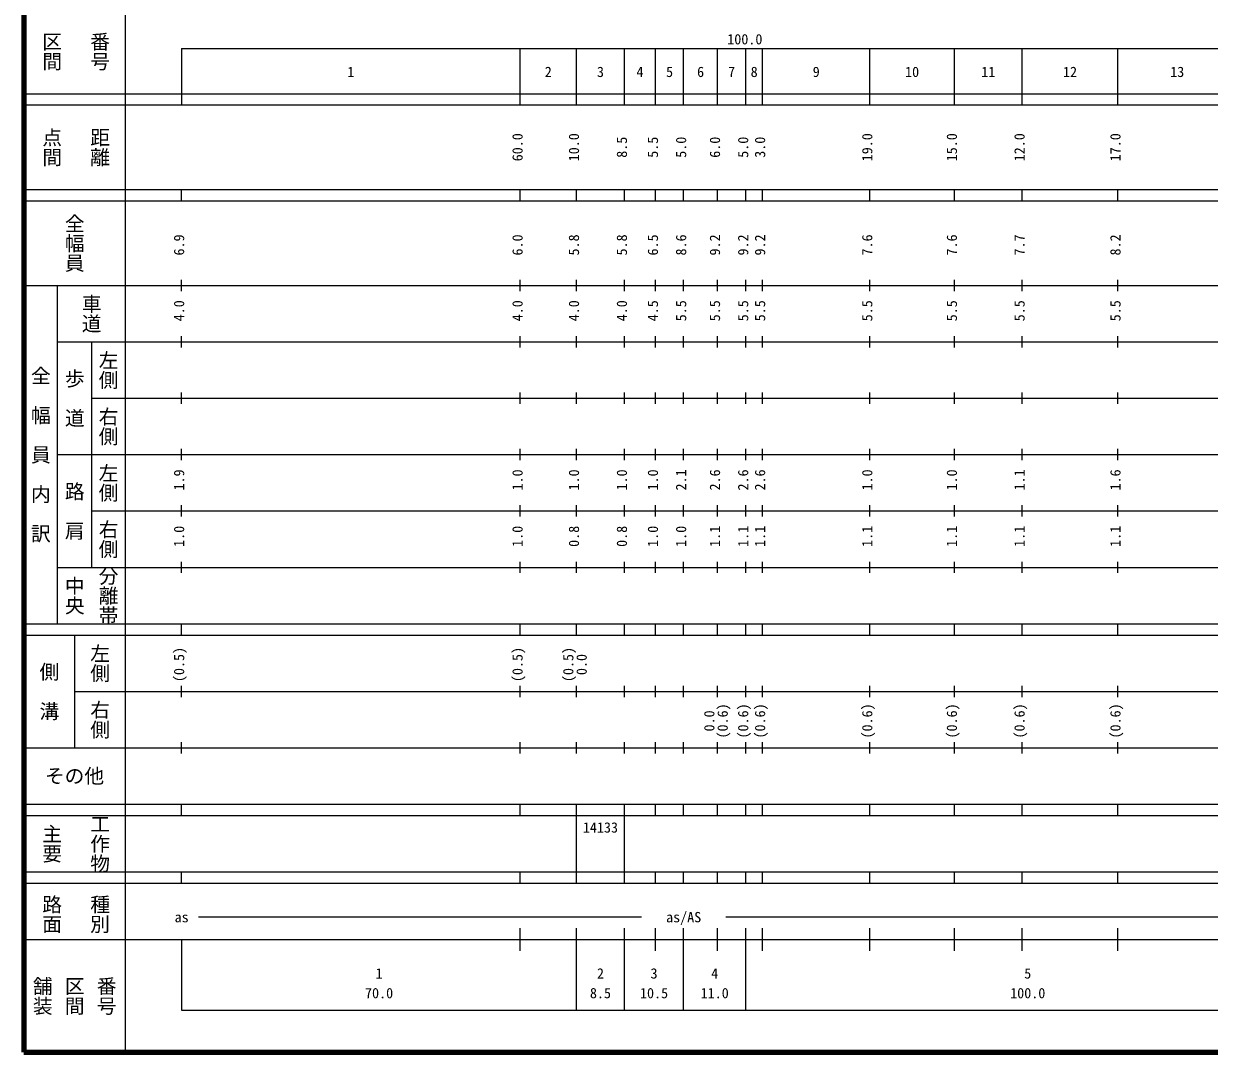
# Model space of a CAD drawing. Units: millimetres on the paper, enlarged 1000 times. Extents: x 40000 to 680000, y 20000 to 380000.
# Drawn here: x 40000 to 250185, y 20000 to 202409 of the extents above; entities that cross this region are included whole.
import ezdxf
from ezdxf.enums import TextEntityAlignment as Align

# ---------------------------------------------------------------- set-up
doc = ezdxf.new("R2010")
doc.units = ezdxf.units.MM
doc.header["$LTSCALE"] = 1000
doc.layers.add('M-TTL', color=2, linetype='Continuous', lineweight=140)
doc.layers.add('M-TTL-BAND', color=7, linetype='Continuous', lineweight=25)
doc.styles.add('@ＭＳ ゴシック', font='')
doc.styles.add('ＭＳ ゴシック', font='')
doc.styles.get('@ＭＳ ゴシック').set_extended_font_data('@MS Gothic')
doc.styles.get('ＭＳ ゴシック').set_extended_font_data('MS Gothic')

msp = doc.modelspace()

# ---------------------------------------------------------------- linework, layer by layer
at = {"layer": 'M-TTL'}
for p, q in [((40000, 380000), (40000, 20000)), ((40000, 20000), (680000, 20000))]:
    msp.add_line(p, q, dxfattribs=at)
at = {"layer": 'M-TTL-BAND'}
for p, q in [((58000, 370000), (58000, 20000)), ((68000, 198000), (579000, 198000)), ((68000, 198000), (68000, 188000)), ((128000, 188000), (128000, 198000)), ((138000, 188000), (138000, 198000)), ((146500, 188000), (146500, 198000)), ((152000, 188000), (152000, 198000)), ((157000, 188000), (157000, 198000)), ((163000, 188000), (163000, 198000)), ((168000, 188000), (168000, 198000)), ((171000, 188000), (171000, 198000)), ((190000, 188000), (190000, 198000)), ((205000, 188000), (205000, 198000)), ((217000, 188000), (217000, 198000)), ((234000, 188000), (234000, 198000)), ((40000, 190000), (579000, 190000)), ((40000, 188000), (579000, 188000)), ((40000, 173000), (579000, 173000)), ((68000, 171000), (68000, 173000)), ((128000, 171000), (128000, 173000)), ((138000, 171000), (138000, 173000)), ((146500, 171000), (146500, 173000)), ((152000, 171000), (152000, 173000)), ((157000, 171000), (157000, 173000)), ((163000, 171000), (163000, 173000)), ((168000, 171000), (168000, 173000)), ((171000, 171000), (171000, 173000)), ((190000, 171000), (190000, 173000)), ((205000, 171000), (205000, 173000)), ((217000, 171000), (217000, 173000)), ((234000, 171000), (234000, 173000)), ((40000, 171000), (579000, 171000)), ((40000, 156000), (579000, 156000)), ((46000, 96000), (46000, 156000)), ((68000, 155000), (68000, 157000)), ((128000, 155000), (128000, 157000)), ((138000, 155000), (138000, 157000)), ((146500, 155000), (146500, 157000)), ((152000, 155000), (152000, 157000)), ((157000, 155000), (157000, 157000)), ((163000, 155000), (163000, 157000)), ((168000, 155000), (168000, 157000)), ((171000, 155000), (171000, 157000)), ((190000, 155000), (190000, 157000)), ((205000, 155000), (205000, 157000)), ((217000, 155000), (217000, 157000)), ((234000, 155000), (234000, 157000)), ((46000, 146000), (579000, 146000)), ((52000, 146000), (52000, 106000)), ((68000, 145000), (68000, 147000)), ((128000, 145000), (128000, 147000)), ((138000, 145000), (138000, 147000)), ((146500, 145000), (146500, 147000)), ((152000, 145000), (152000, 147000)), ((157000, 145000), (157000, 147000)), ((163000, 145000), (163000, 147000)), ((168000, 145000), (168000, 147000)), ((171000, 145000), (171000, 147000)), ((190000, 145000), (190000, 147000)), ((205000, 145000), (205000, 147000)), ((217000, 145000), (217000, 147000)), ((234000, 145000), (234000, 147000)), ((68000, 135000), (68000, 137000)), ((128000, 135000), (128000, 137000)), ((138000, 135000), (138000, 137000)), ((146500, 135000), (146500, 137000)), ((152000, 135000), (152000, 137000)), ((157000, 135000), (157000, 137000)), ((163000, 135000), (163000, 137000)), ((168000, 135000), (168000, 137000)), ((171000, 135000), (171000, 137000)), ((190000, 135000), (190000, 137000)), ((205000, 135000), (205000, 137000)), ((217000, 135000), (217000, 137000)), ((234000, 135000), (234000, 137000)), ((52000, 136000), (579000, 136000)), ((68000, 125000), (68000, 127000)), ((128000, 125000), (128000, 127000)), ((138000, 125000), (138000, 127000)), ((146500, 125000), (146500, 127000)), ((152000, 125000), (152000, 127000)), ((157000, 125000), (157000, 127000)), ((163000, 125000), (163000, 127000)), ((168000, 125000), (168000, 127000)), ((171000, 125000), (171000, 127000)), ((190000, 125000), (190000, 127000)), ((205000, 125000), (205000, 127000)), ((217000, 125000), (217000, 127000)), ((234000, 125000), (234000, 127000)), ((46000, 126000), (579000, 126000)), ((52000, 116000), (579000, 116000)), ((68000, 115000), (68000, 117000)), ((128000, 115000), (128000, 117000)), ((138000, 115000), (138000, 117000)), ((146500, 115000), (146500, 117000)), ((152000, 115000), (152000, 117000)), ((157000, 115000), (157000, 117000)), ((163000, 115000), (163000, 117000)), ((168000, 115000), (168000, 117000)), ((171000, 115000), (171000, 117000)), ((190000, 115000), (190000, 117000)), ((205000, 115000), (205000, 117000)), ((217000, 115000), (217000, 117000)), ((234000, 115000), (234000, 117000)), ((46000, 106000), (579000, 106000)), ((68000, 105000), (68000, 107000)), ((128000, 105000), (128000, 107000)), ((138000, 105000), (138000, 107000)), ((146500, 105000), (146500, 107000)), ((152000, 105000), (152000, 107000)), ((157000, 105000), (157000, 107000)), ((163000, 105000), (163000, 107000)), ((168000, 105000), (168000, 107000)), ((171000, 105000), (171000, 107000)), ((190000, 105000), (190000, 107000)), ((205000, 105000), (205000, 107000)), ((217000, 105000), (217000, 107000)), ((234000, 105000), (234000, 107000)), ((40000, 96000), (579000, 96000)), ((68000, 94000), (68000, 96000)), ((128000, 94000), (128000, 96000)), ((138000, 94000), (138000, 96000)), ((146500, 94000), (146500, 96000)), ((152000, 94000), (152000, 96000)), ((157000, 94000), (157000, 96000)), ((163000, 94000), (163000, 96000)), ((168000, 94000), (168000, 96000)), ((171000, 94000), (171000, 96000)), ((190000, 94000), (190000, 96000)), ((205000, 94000), (205000, 96000)), ((217000, 94000), (217000, 96000)), ((234000, 94000), (234000, 96000)), ((40000, 94000), (579000, 94000)), ((49000, 94000), (49000, 74000)), ((68000, 83000), (68000, 85000)), ((128000, 83000), (128000, 85000)), ((138000, 83000), (138000, 85000)), ((146500, 83000), (146500, 85000)), ((152000, 83000), (152000, 85000)), ((157000, 83000), (157000, 85000)), ((163000, 83000), (163000, 85000)), ((168000, 83000), (168000, 85000)), ((171000, 83000), (171000, 85000)), ((190000, 83000), (190000, 85000)), ((205000, 83000), (205000, 85000)), ((217000, 83000), (217000, 85000)), ((234000, 83000), (234000, 85000)), ((49000, 84000), (579000, 84000)), ((40000, 74000), (579000, 74000)), ((68000, 73000), (68000, 75000)), ((128000, 73000), (128000, 75000)), ((138000, 73000), (138000, 75000)), ((146500, 73000), (146500, 75000)), ((152000, 73000), (152000, 75000)), ((157000, 73000), (157000, 75000)), ((163000, 73000), (163000, 75000)), ((168000, 73000), (168000, 75000)), ((171000, 73000), (171000, 75000)), ((190000, 73000), (190000, 75000)), ((205000, 73000), (205000, 75000)), ((217000, 73000), (217000, 75000)), ((234000, 73000), (234000, 75000)), ((40000, 64000), (579000, 64000)), ((68000, 62000), (68000, 64000)), ((128000, 62000), (128000, 64000)), ((138000, 62000), (138000, 64000)), ((146500, 62000), (146500, 64000)), ((152000, 62000), (152000, 64000)), ((157000, 62000), (157000, 64000)), ((163000, 62000), (163000, 64000)), ((168000, 62000), (168000, 64000)), ((171000, 62000), (171000, 64000)), ((190000, 62000), (190000, 64000)), ((205000, 62000), (205000, 64000)), ((217000, 62000), (217000, 64000)), ((234000, 62000), (234000, 64000)), ((40000, 62000), (579000, 62000)), ((138000, 52000), (138000, 62000)), ((146500, 52000), (146500, 62000)), ((40000, 52000), (579000, 52000)), ((68000, 50000), (68000, 52000)), ((128000, 50000), (128000, 52000)), ((138000, 50000), (138000, 52000)), ((146500, 50000), (146500, 52000)), ((152000, 50000), (152000, 52000)), ((157000, 50000), (157000, 52000)), ((163000, 50000), (163000, 52000)), ((168000, 50000), (168000, 52000)), ((171000, 50000), (171000, 52000)), ((190000, 50000), (190000, 52000)), ((205000, 50000), (205000, 52000)), ((217000, 50000), (217000, 52000)), ((234000, 50000), (234000, 52000)), ((40000, 50000), (579000, 50000)), ((71000, 44000), (149500, 44000)), ((164500, 44000), (557000, 44000)), ((40000, 40000), (579000, 40000)), ((68000, 40000), (68000, 27500)), ((128000, 38000), (128000, 42000)), ((138000, 27500), (138000, 42000)), ((146500, 27500), (146500, 42000)), ((152000, 38000), (152000, 42000)), ((157000, 27500), (157000, 42000)), ((163000, 38000), (163000, 42000)), ((168000, 27500), (168000, 42000)), ((171000, 38000), (171000, 42000)), ((190000, 38000), (190000, 42000)), ((205000, 38000), (205000, 42000)), ((217000, 38000), (217000, 42000)), ((234000, 38000), (234000, 42000)), ((68000, 27500), (579000, 27500))]:
    msp.add_line(p, q, dxfattribs=at)

# ---------------------------------------------------------------- texts
at = {"layer": 'M-TTL-BAND', "style": '@ＭＳ ゴシック'}
for s, p in [('区間', (45000, 197500)), ('番号', (53500, 197500)), ('点間', (45000, 180500)), ('距離', (53500, 180500)), ('全幅員', (49000, 163500)), ('車道', (52000, 151000)), ('左側', (55000, 141000)), ('全\u3000幅\u3000員\u3000内\u3000訳', (43000, 126000)), ('歩\u3000道', (49000, 136000)), ('右側', (55000, 131000)), ('左側', (55000, 121000)), ('路\u3000肩', (49000, 116000)), ('右側', (55000, 111000)), ('分離帯', (55000, 101000)), ('中央', (49000, 101000)), ('左側', (53500, 89000)), ('側\u3000溝', (44500, 84000)), ('右側', (53500, 79000)), ('工作物', (53500, 57000)), ('主要', (45000, 57000)), ('路面', (45000, 44500)), ('種別', (53500, 44500)), ('舗装', (43333, 30000)), ('区間', (49000, 30000)), ('番号', (54667, 30000))]:
    msp.add_text(s, height=2566, rotation=270, dxfattribs=at).set_placement(p, align=Align.MIDDLE_CENTER)
at = {"layer": 'M-TTL-BAND', "style": 'ＭＳ ゴシック'}
for s, p in [('100.0', (167844, 198195)), ('1', (98000, 192405)), ('2', (133000, 192405)), ('3', (142250, 192405)), ('4', (149250, 192405)), ('5', (154500, 192405)), ('6', (160000, 192405)), ('7', (165500, 192405)), ('8', (169500, 192405)), ('9', (180500, 192405)), ('10', (197500, 192405)), ('11', (211000, 192405)), ('12', (225500, 192405)), ('13', (244500, 192405)), ('as', (68000, 42500)), ('as/AS', (157000, 42500)), ('1', (103000, 32523)), ('2', (142250, 32523)), ('3', (151750, 32523)), ('4', (162500, 32523)), ('5', (218000, 32523)), ('70.0', (103000, 29033)), ('8.5', (142250, 29033)), ('10.5', (151750, 29033)), ('11.0', (162500, 29033)), ('100.0', (218000, 29033))]:
    msp.add_text(s, height=1833, dxfattribs=at).set_placement(p, align=Align.BOTTOM_CENTER)
for s, p in [('60.0', (129000, 180500)), ('10.0', (139000, 180500)), ('19.0', (191000, 180500)), ('15.0', (206000, 180500)), ('12.0', (218000, 180500)), ('17.0', (235000, 180500)), ('8.5', (147500, 180500)), ('5.5', (153000, 180500)), ('5.0', (158000, 180500)), ('6.0', (164000, 180500)), ('5.0', (169000, 180500)), ('3.0', (172000, 180500)), ('6.9', (69000, 163174)), ('6.0', (129000, 163174)), ('5.8', (139000, 163174)), ('5.8', (147500, 163174)), ('6.5', (153000, 163174)), ('8.6', (158000, 163174)), ('9.2', (164000, 163174)), ('9.2', (169000, 163174)), ('9.2', (172000, 163174)), ('7.6', (191000, 163174)), ('7.6', (206000, 163174)), ('7.7', (218000, 163174)), ('8.2', (235000, 163174)), ('4.0', (69000, 151500)), ('4.0', (129000, 151500)), ('4.0', (139000, 151500)), ('4.0', (147500, 151500)), ('4.5', (153000, 151500)), ('5.5', (158000, 151500)), ('5.5', (164000, 151500)), ('5.5', (169000, 151500)), ('5.5', (172000, 151500)), ('5.5', (191000, 151500)), ('5.5', (206000, 151500)), ('5.5', (218000, 151500)), ('5.5', (235000, 151500)), ('1.9', (69000, 121500)), ('1.0', (129000, 121500)), ('1.0', (139000, 121500)), ('1.0', (147500, 121500)), ('1.0', (153000, 121500)), ('2.1', (158000, 121500)), ('2.6', (164000, 121500)), ('2.6', (169000, 121500)), ('2.6', (172000, 121500)), ('1.0', (191000, 121500)), ('1.0', (206000, 121500)), ('1.1', (218000, 121500)), ('1.6', (235000, 121500)), ('1.0', (69000, 111500)), ('1.0', (129000, 111500)), ('0.8', (139000, 111500)), ('0.8', (147500, 111500)), ('1.0', (153000, 111500)), ('1.0', (158000, 111500)), ('1.1', (164000, 111500)), ('1.1', (169000, 111500)), ('1.1', (172000, 111500)), ('1.1', (191000, 111500)), ('1.1', (206000, 111500)), ('1.1', (218000, 111500)), ('1.1', (235000, 111500)), ('(0.5)', (69000, 88764)), ('(0.5)', (129000, 88764)), ('(0.5)', (138000, 88764)), ('0.0', (140370, 88764)), ('0.0', (163000, 78764)), ('(0.6)', (165370, 78764)), ('(0.6)', (169000, 78764)), ('(0.6)', (172000, 78764)), ('(0.6)', (191000, 78764)), ('(0.6)', (206000, 78764)), ('(0.6)', (218000, 78764)), ('(0.6)', (235000, 78764))]:
    msp.add_text(s, height=1833, rotation=90, dxfattribs=at).set_placement(p, align=Align.BOTTOM_CENTER)
msp.add_text('その他', height=2566, dxfattribs=at).set_placement((49000, 69000), align=Align.MIDDLE_CENTER)
msp.add_text('14133', height=1833, dxfattribs=at).set_placement((139125, 58405), align=Align.BOTTOM_LEFT)

doc.saveas('drawing.dxf')
